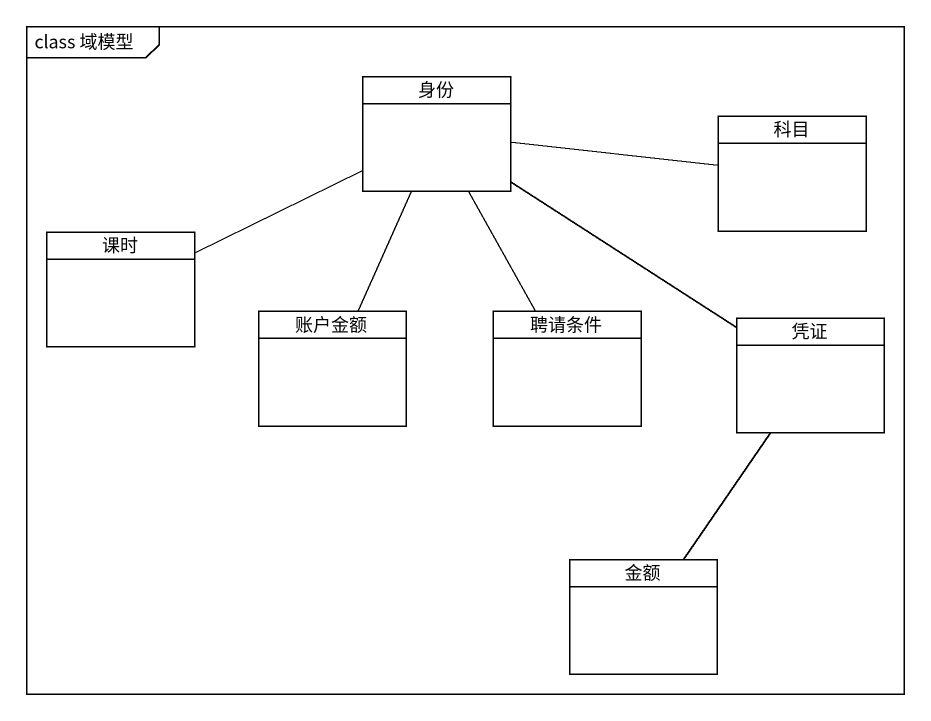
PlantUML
@startuml
mainframe class 域模型
hide circle
hide empty members
class 身份
class 科目
class 课时
class 账户金额
class 聘请条件
class 凭证
class 金额
身份 -right- 科目
身份 -left- 课时
身份 -- 账户金额
身份 -- 聘请条件
身份 -- 凭证
凭证 -- 金额
@enduml
